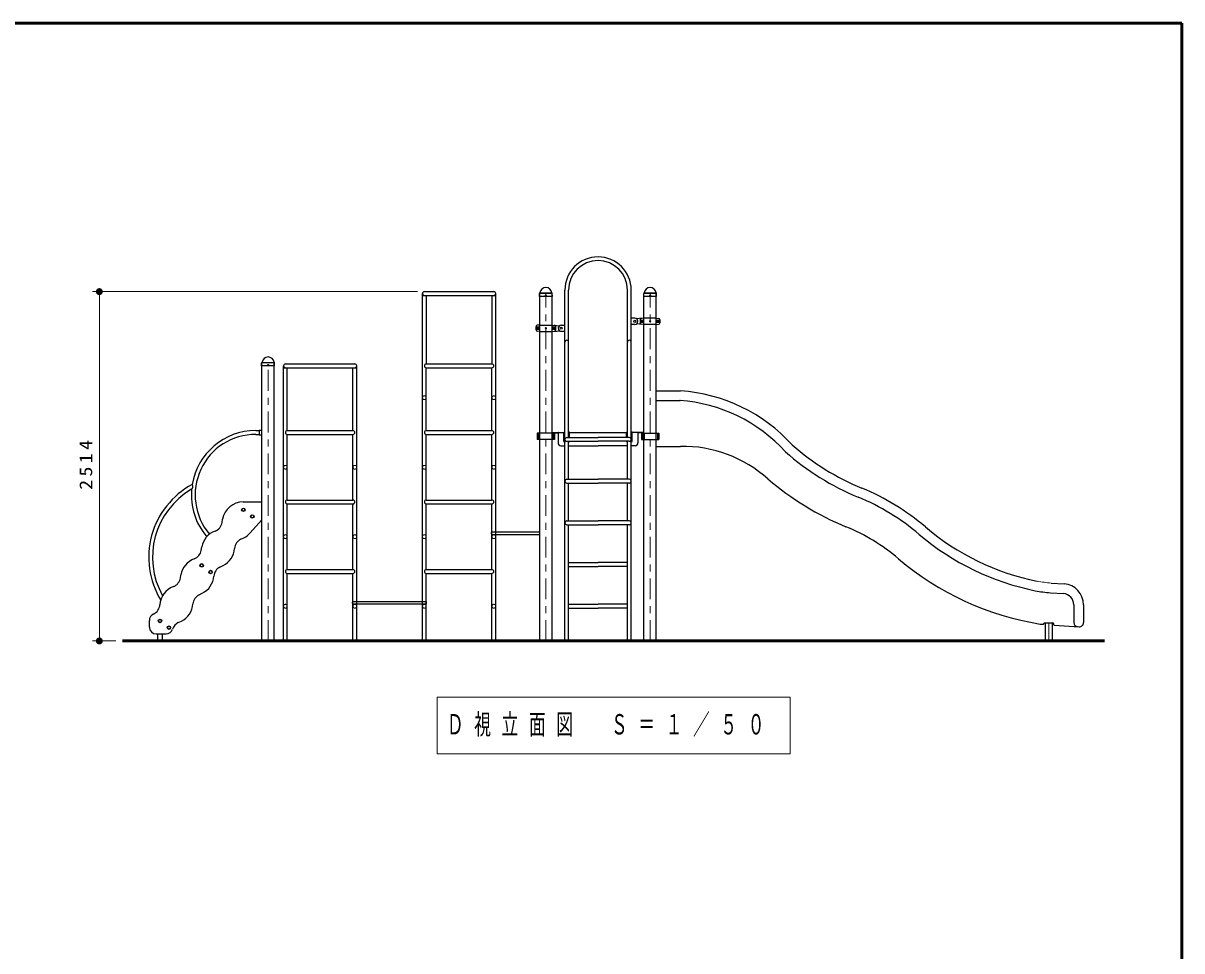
# Model space of a CAD drawing. Units: millimetres on the paper, scale 1:50. Extents: x -385 to 0, y -594 to 267.
# Drawn here: x -166.8 to 0, y -163.5 to -30 of the extents above; entities that cross this region are included whole.
import ezdxf

# ---------------------------------------------------------------- set-up
doc = ezdxf.new("R2010")
doc.units = ezdxf.units.MM
doc.linetypes.add('USER1', pattern=[4.5, 2.5, -2])
doc.linetypes.add('USER2', pattern=[6, 3, -1, 1, -1])
doc.layers.add('LY_1', color=7, linetype='Continuous', lineweight=25)
doc.styles.add('ＭＳ ゴシック', font='')
doc.styles.get('ＭＳ ゴシック').set_extended_font_data('MS Gothic')

# ---------------------------------------------------------------- blocks, each defined once
blk = doc.blocks.new('filled_dot')
at = {"color": 0, "linetype": 'Continuous', "lineweight": -2, "const_width": 1.25}
blk.add_lwpolyline([(-0.625, 0, 1), (0.625, 0, 1)], format="xyb", close=True, dxfattribs=at)

msp = doc.modelspace()

# ---------------------------------------------------------------- linework, layer by layer
at = {"layer": 'LY_1', "lineweight": 50}
for p, q in [((0, -30), (-385, -30)), ((0, -297), (0, -30)), ((-152.47, -118.905), (-11.113, -118.905))]:
    msp.add_line(p, q, dxfattribs=at)
at = {"layer": 'LY_1', "lineweight": 13}
for p, q in [((-110.039, -68.633), (-156.825, -68.633)), ((-155.825, -118.905), (-155.825, -68.633)), ((-90.646, -68.895), (-92.433, -68.895)), ((-90.682, -68.825), (-92.394, -68.825)), ((-75.646, -68.895), (-77.433, -68.895)), ((-75.682, -68.825), (-77.394, -68.825)), ((-77.505, -72.72), (-77.874, -72.72)), ((-77.874, -73.09), (-77.874, -72.72)), ((-77.505, -73.09), (-77.874, -73.09)), ((-75.574, -72.72), (-75.205, -72.72)), ((-75.574, -73.09), (-75.205, -73.09)), ((-75.205, -73.09), (-75.205, -72.72)), ((-92.505, -73.72), (-92.874, -73.72)), ((-92.874, -74.09), (-92.874, -73.72)), ((-92.505, -74.09), (-92.874, -74.09)), ((-90.574, -73.72), (-90.205, -73.72)), ((-90.574, -74.09), (-90.205, -74.09)), ((-90.205, -74.09), (-90.205, -73.72)), ((-130.646, -78.895), (-132.433, -78.895)), ((-130.682, -78.825), (-132.394, -78.825)), ((-153.47, -118.905), (-156.825, -118.905)), ((-107.191, -127.002), (-107.191, -135.135)), ((-56.391, -127.002), (-107.191, -127.002)), ((-56.391, -135.135), (-56.391, -127.002)), ((-107.191, -135.135), (-56.391, -135.135))]:
    msp.add_line(p, q, dxfattribs=at)
at = {"layer": 'LY_1'}
for p, q in [((-109.311, -118.905), (-109.311, -68.905)), ((-109.311, -69.177), (-98.767, -69.177)), ((-109.039, -68.633), (-99.039, -68.633)), ((-108.767, -69.177), (-108.767, -79.033)), ((-99.311, -69.177), (-99.311, -79.033)), ((-98.767, -118.905), (-98.767, -68.905)), ((-92.468, -69.315), (-92.46, -68.918)), ((-92.468, -69.315), (-92.459, -69.325)), ((-90.62, -69.325), (-92.459, -69.325)), ((-92.436, -68.861), (-92.414, -68.839)), ((-92.43, -118.905), (-92.43, -68.905)), ((-90.643, -68.861), (-90.665, -68.839)), ((-90.648, -118.905), (-90.648, -68.905)), ((-90.62, -69.325), (-90.61, -69.315)), ((-90.61, -69.315), (-90.619, -68.918)), ((-88.811, -118.905), (-88.811, -68.405)), ((-88.267, -89.633), (-88.267, -68.404)), ((-79.811, -89.633), (-79.811, -68.404)), ((-79.267, -118.905), (-79.267, -68.405)), ((-77.468, -69.315), (-77.46, -68.918)), ((-77.468, -69.315), (-77.459, -69.325)), ((-75.62, -69.325), (-77.459, -69.325)), ((-77.436, -68.861), (-77.414, -68.839)), ((-77.43, -118.905), (-77.43, -68.905)), ((-75.643, -68.861), (-75.665, -68.839)), ((-75.648, -118.905), (-75.648, -68.905)), ((-75.62, -69.325), (-75.61, -69.315)), ((-75.61, -69.315), (-75.619, -68.918)), ((-78.739, -73.345), (-79.268, -73.345)), ((-78.739, -72.465), (-79.267, -72.465)), ((-78.089, -72.51), (-78.494, -72.54)), ((-78.089, -73.3), (-78.494, -73.27)), ((-77.459, -72.455), (-78.089, -72.51)), ((-77.459, -73.355), (-78.089, -73.3)), ((-75.619, -72.455), (-77.46, -72.455)), ((-75.619, -73.355), (-77.46, -73.355)), ((-75.619, -72.455), (-75.304, -72.483)), ((-75.619, -73.355), (-75.304, -73.328)), ((-92.459, -73.455), (-92.775, -73.483)), ((-92.459, -74.355), (-92.775, -74.328)), ((-92.459, -73.455), (-90.619, -73.455)), ((-92.459, -74.355), (-90.619, -74.355)), ((-90.619, -73.455), (-89.989, -73.51)), ((-90.619, -74.355), (-89.989, -74.3)), ((-89.989, -73.51), (-89.585, -73.54)), ((-89.989, -74.3), (-89.585, -74.27)), ((-89.339, -73.465), (-88.811, -73.465)), ((-89.339, -74.345), (-88.811, -74.345)), ((-132.468, -79.315), (-132.46, -78.918)), ((-132.468, -79.315), (-132.459, -79.325)), ((-130.62, -79.325), (-132.459, -79.325)), ((-132.436, -78.861), (-132.414, -78.839)), ((-132.43, -118.905), (-132.43, -78.895)), ((-130.643, -78.861), (-130.665, -78.839)), ((-130.648, -118.905), (-130.648, -78.895)), ((-130.62, -79.325), (-130.61, -79.315)), ((-130.61, -79.315), (-130.619, -78.918)), ((-129.311, -118.905), (-129.311, -79.305)), ((-129.311, -79.577), (-118.767, -79.577)), ((-129.039, -79.033), (-119.039, -79.033)), ((-128.767, -88.633), (-128.767, -79.577)), ((-119.311, -88.633), (-119.311, -79.577)), ((-118.767, -118.905), (-118.767, -79.305)), ((-108.767, -79.033), (-99.311, -79.033)), ((-108.767, -88.633), (-108.767, -79.577)), ((-108.767, -79.577), (-99.311, -79.577)), ((-99.311, -88.633), (-99.311, -79.577)), ((-75.648, -82.905), (-72.159, -82.905)), ((-75.648, -84.305), (-72.238, -84.305)), ((-133.305, -88.633), (-132.811, -88.633)), ((-133.305, -89.177), (-132.811, -89.177)), ((-132.811, -88.585), (-132.43, -88.585)), ((-132.811, -88.585), (-132.811, -89.225)), ((-132.811, -89.225), (-132.43, -89.225)), ((-128.767, -88.633), (-119.311, -88.633)), ((-128.767, -98.633), (-128.767, -89.177)), ((-128.767, -89.177), (-119.311, -89.177)), ((-119.311, -98.633), (-119.311, -89.177)), ((-108.767, -88.633), (-99.311, -88.633)), ((-108.767, -89.177), (-99.311, -89.177)), ((-108.767, -98.633), (-108.767, -89.177)), ((-99.311, -98.633), (-99.311, -89.177)), ((-90.303, -89.025), (-92.776, -89.025)), ((-92.776, -89.025), (-92.776, -89.925)), ((-90.303, -89.925), (-92.776, -89.925)), ((-92.609, -89.025), (-92.609, -89.925)), ((-90.705, -89.025), (-90.705, -89.925)), ((-90.648, -88.905), (-89.789, -88.905)), ((-90.648, -88.951), (-89.789, -88.951)), ((-90.518, -89.025), (-90.518, -89.925)), ((-90.459, -89.025), (-90.459, -89.925)), ((-90.303, -89.025), (-90.303, -89.925)), ((-89.789, -88.965), (-89.789, -90.405)), ((-89.729, -88.905), (-88.939, -88.905)), ((-88.939, -88.841), (-88.811, -88.841)), ((-88.939, -90.205), (-88.939, -88.841)), ((-88.539, -89.633), (-84.039, -89.633)), ((-88.139, -88.841), (-88.267, -88.841)), ((-88.139, -89.633), (-88.139, -88.841)), ((-88.139, -88.905), (-79.939, -88.905)), ((-79.539, -89.633), (-84.039, -89.633)), ((-79.939, -88.841), (-79.811, -88.841)), ((-79.939, -89.633), (-79.939, -88.841)), ((-79.139, -88.841), (-79.267, -88.841)), ((-79.139, -90.205), (-79.139, -88.841)), ((-78.349, -88.905), (-79.139, -88.905)), ((-77.43, -88.905), (-78.289, -88.905)), ((-77.43, -88.951), (-78.289, -88.951)), ((-78.289, -88.965), (-78.289, -90.405)), ((-77.776, -89.025), (-75.303, -89.025)), ((-77.776, -89.025), (-77.776, -89.925)), ((-77.776, -89.925), (-75.303, -89.925)), ((-77.62, -89.025), (-77.62, -89.925)), ((-77.561, -89.025), (-77.561, -89.925)), ((-77.374, -89.025), (-77.374, -89.925)), ((-75.469, -89.025), (-75.469, -89.925)), ((-75.303, -89.025), (-75.303, -89.925)), ((-89.389, -90.805), (-88.811, -90.805)), ((-88.539, -90.177), (-84.039, -90.177)), ((-88.267, -95.633), (-88.267, -90.177)), ((-88.267, -90.805), (-84.039, -90.805)), ((-88.139, -90.205), (-88.139, -90.177)), ((-79.539, -90.177), (-84.039, -90.177)), ((-79.811, -90.805), (-84.039, -90.805)), ((-79.939, -90.205), (-79.939, -90.177)), ((-79.811, -95.633), (-79.811, -90.177)), ((-78.689, -90.805), (-79.267, -90.805)), ((-75.648, -90.905), (-72.159, -90.905)), ((-88.539, -95.633), (-84.039, -95.633)), ((-88.539, -96.177), (-84.039, -96.177)), ((-88.267, -101.633), (-88.267, -96.177)), ((-79.539, -95.633), (-84.039, -95.633)), ((-79.539, -96.177), (-84.039, -96.177)), ((-79.811, -101.633), (-79.811, -96.177)), ((-135.119, -98.905), (-132.43, -98.905)), ((-128.767, -98.633), (-119.311, -98.633)), ((-128.767, -108.633), (-128.767, -99.177)), ((-128.767, -99.177), (-119.311, -99.177)), ((-119.311, -108.633), (-119.311, -99.177)), ((-108.767, -98.633), (-99.311, -98.633)), ((-108.767, -99.177), (-99.311, -99.177)), ((-108.767, -108.633), (-108.767, -99.177)), ((-99.311, -108.633), (-99.311, -99.177)), ((-138.158, -101.867), (-138.072, -101.375)), ((-132.43, -101.479), (-134.096, -103.349)), ((-88.539, -101.633), (-84.039, -101.633)), ((-79.539, -101.633), (-84.039, -101.633)), ((-99.367, -103.487), (-99.367, -103.307)), ((-99.267, -103.207), (-92.43, -103.207)), ((-88.539, -102.177), (-84.039, -102.177)), ((-88.267, -118.905), (-88.267, -102.177)), ((-79.539, -102.177), (-84.039, -102.177)), ((-79.811, -118.905), (-79.811, -102.177)), ((-135.457, -104.266), (-135.009, -104.045)), ((-99.267, -103.587), (-92.43, -103.587)), ((-141.158, -105.867), (-141.072, -105.375)), ((-138.457, -108.266), (-138.009, -108.045)), ((-88.267, -107.633), (-84.039, -107.633)), ((-88.267, -108.177), (-84.039, -108.177)), ((-79.811, -107.633), (-84.039, -107.633)), ((-79.811, -108.177), (-84.039, -108.177)), ((-144.158, -109.867), (-144.072, -109.375)), ((-128.767, -108.633), (-119.311, -108.633)), ((-128.767, -109.177), (-119.311, -109.177)), ((-128.767, -118.905), (-128.767, -109.177)), ((-119.311, -118.905), (-119.311, -109.177)), ((-108.767, -108.633), (-99.311, -108.633)), ((-108.767, -109.177), (-99.311, -109.177)), ((-108.767, -118.905), (-108.767, -109.177)), ((-99.311, -118.905), (-99.311, -109.177)), ((-18.818, -110.568), (-16.95, -110.699)), ((-141.457, -112.266), (-141.009, -112.045)), ((-119.367, -113.487), (-119.367, -113.307)), ((-119.267, -113.207), (-108.811, -113.207)), ((-108.711, -113.487), (-108.711, -113.307)), ((-18.916, -111.965), (-17.048, -112.095)), ((-119.267, -113.587), (-108.811, -113.587)), ((-88.267, -113.633), (-84.039, -113.633)), ((-88.267, -114.177), (-84.039, -114.177)), ((-79.811, -113.633), (-84.039, -113.633)), ((-79.811, -114.177), (-84.039, -114.177)), ((-15.559, -113.691), (-15.559, -116.251)), ((-14.159, -113.691), (-14.159, -116.265)), ((-148.624, -116.905), (-148.624, -115.94)), ((-144.457, -116.266), (-144.009, -116.045)), ((-20.375, -116.474), (-19.966, -116.503)), ((-19.759, -116.304), (-18.559, -116.304)), ((-19.659, -116.304), (-19.659, -118.905)), ((-18.659, -116.304), (-18.659, -118.905)), ((-18.459, -116.404), (-18.459, -116.515)), ((-18.366, -116.614), (-14.801, -116.864)), ((-147.624, -117.905), (-146.225, -117.905)), ((-147.389, -118.905), (-147.389, -117.905)), ((-146.709, -118.905), (-146.709, -117.905))]:
    msp.add_line(p, q, dxfattribs=at)
at = {"layer": 'LY_1', "linetype": 'USER2', "lineweight": 13}
for p, q in [((-91.539, -118.905), (-91.539, -68.895)), ((-76.539, -118.905), (-76.539, -68.905)), ((-131.539, -118.905), (-131.539, -78.895)), ((-19.159, -116.304), (-19.159, -118.905))]:
    msp.add_line(p, q, dxfattribs=at)
at = {"layer": 'LY_1'}
for centre, radius in [((-91.539, -69.165), 0.06), ((-76.539, -69.165), 0.06), ((-78.739, -72.905), 0.15), ((-89.339, -73.905), 0.15), ((-131.539, -79.165), 0.06), ((-135.089, -100.025), 0.25), ((-133.809, -100.985), 0.25), ((-141.089, -108.025), 0.25), ((-139.809, -108.985), 0.25), ((-147.089, -116.025), 0.25), ((-145.809, -116.985), 0.25)]:
    msp.add_circle(centre, radius, dxfattribs=at)
at = {"layer": 'LY_1', "lineweight": 13}
for centre, radius in [((-77.689, -72.905), 0.185), ((-77.689, -72.905), 0.1), ((-76.539, -72.905), 0.1), ((-75.389, -72.905), 0.185), ((-75.389, -72.905), 0.1), ((-92.689, -73.905), 0.185), ((-92.689, -73.905), 0.1), ((-91.539, -73.905), 0.1), ((-90.389, -73.905), 0.185), ((-90.389, -73.905), 0.1), ((-135.089, -100.025), 0.171), ((-133.809, -100.985), 0.171), ((-141.089, -108.025), 0.171), ((-139.809, -108.985), 0.171), ((-147.089, -116.025), 0.171), ((-145.809, -116.985), 0.171)]:
    msp.add_circle(centre, radius, dxfattribs=at)
at = {"layer": 'LY_1', "linetype": 'USER1', "lineweight": 13}
for centre in [(-109.039, -83.905), (-99.039, -83.905), (-129.039, -93.905), (-119.039, -93.905), (-109.039, -93.905), (-99.039, -93.905), (-129.039, -103.905), (-119.039, -103.905), (-109.039, -103.905), (-99.039, -103.905), (-129.039, -113.905), (-119.039, -113.905), (-109.039, -113.905), (-99.039, -113.905)]:
    msp.add_circle(centre, 0.272, dxfattribs=at)
at = {"layer": 'LY_1'}
for centre, radius, start, end in [((-84.039, -68.405), 4.772, 0, 180), ((-84.039, -68.405), 4.228, 0, 180), ((-91.539, -68.905), 0.864, 90, 173.3676), ((-91.539, -68.905), 0.864, 6.6324, 90), ((-76.539, -68.905), 0.864, 90, 173.3676), ((-76.539, -68.905), 0.864, 6.6324, 90), ((-109.039, -68.905), 0.272, 90, 270), ((-99.039, -68.905), 0.272, 270, 90), ((-92.376, -68.92), 0.084, 135, 178.99605), ((-92.453, -68.799), 0.056, 315, 353.3676), ((-90.626, -68.799), 0.056, 186.6324, 225), ((-90.703, -68.92), 0.084, 1.00395, 45), ((-77.376, -68.92), 0.084, 135, 178.99605), ((-77.453, -68.799), 0.056, 315, 353.3676), ((-75.626, -68.799), 0.056, 186.6324, 225), ((-75.703, -68.92), 0.084, 1.00395, 45), ((-78.739, -72.905), 0.44, 270, 90), ((-76.989, -72.905), 1, 163.80375, 196.19625), ((-77.758, -72.682), 0.2, 95, 163.80375), ((-77.758, -73.128), 0.2, 196.19625, 265), ((-75.321, -72.682), 0.2, 16.19625, 85), ((-75.321, -73.128), 0.2, 275, 343.80375), ((-76.089, -72.905), 1, 343.80375, 16.19625), ((-91.989, -73.905), 1, 163.80375, 196.19625), ((-92.758, -73.682), 0.2, 95, 163.80375), ((-92.758, -74.128), 0.2, 196.19625, 265), ((-90.321, -73.682), 0.2, 16.19625, 85), ((-90.321, -74.128), 0.2, 275, 343.80375), ((-91.089, -73.905), 1, 343.80375, 16.19625), ((-89.339, -73.905), 0.44, 90, 270), ((-88.539, -75.905), 0.272, 0, 180), ((-79.539, -75.905), 0.272, 0, 180), ((-131.539, -78.905), 0.864, 90, 173.3676), ((-131.539, -78.905), 0.864, 6.6324, 90), ((-132.376, -78.92), 0.084, 135, 178.99605), ((-132.453, -78.799), 0.056, 315, 353.3676), ((-130.626, -78.799), 0.056, 186.6324, 225), ((-130.703, -78.92), 0.084, 1.00395, 45), ((-129.039, -79.305), 0.272, 90, 270), ((-119.039, -79.305), 0.272, 270, 90), ((-108.767, -79.305), 0.272, 90, 270), ((-99.311, -79.305), 0.272, 270, 90), ((-73.824, -106.847), 24, 42.34811, 86.02278), ((-72.272, -84.905), 0.6, 83.42334, 90), ((-73.824, -106.847), 22.6, 42.15934, 86.02278), ((-133.305, -97.905), 9.272, 90, 170.64974), ((-133.305, -97.905), 8.728, 90, 220.1937), ((-128.767, -88.905), 0.272, 90, 270), ((-119.311, -88.905), 0.272, 270, 90), ((-108.767, -88.905), 0.272, 90, 270), ((-99.311, -88.905), 0.272, 270, 90), ((-89.729, -88.965), 0.06, 90, 180), ((-88.539, -90.015), 0.38, 135.70796, 224.29204), ((-88.539, -89.905), 0.272, 90, 270), ((-79.539, -89.905), 0.272, 270, 90), ((-79.539, -90.015), 0.38, 315.70796, 44.29204), ((-78.349, -88.965), 0.06, 0, 90), ((-89.389, -90.405), 0.4, 180, 270), ((-88.539, -89.905), 0.5, 216.8699, 237.04363), ((-88.539, -89.905), 0.5, 302.95637, 323.1301), ((-79.539, -89.905), 0.5, 216.8699, 237.04363), ((-79.539, -89.905), 0.5, 302.95637, 323.1301), ((-78.689, -90.405), 0.4, 270, 0), ((-71.814, -109.202), 18.3, 48.03465, 91.08034), ((-32.473, -63.905), 37.1, 228.46958, 247.62885), ((-32.473, -63.905), 35.7, 228.59038, 247.62885), ((-136.844, -106.862), 11.872, 118.20022, 211.29269), ((-142.794, -96.696), 0.452, 304.24238, 41.23672), ((-88.539, -95.905), 0.272, 90, 270), ((-79.539, -95.905), 0.272, 270, 90), ((-32.473, -63.905), 41.7, 229.45953, 247.62885), ((-136.844, -106.862), 11.328, 120.18487, 209.3103), ((-133.305, -97.905), 9.272, 174.82936, 220.38267), ((-59.115, -128.637), 32.9, 49.63904, 67.62885), ((-59.115, -128.637), 34.3, 49.63904, 67.62885), ((-135.119, -101.905), 3, 90, 170), ((-128.767, -98.905), 0.272, 90, 270), ((-119.311, -98.905), 0.272, 270, 90), ((-108.767, -98.905), 0.272, 90, 270), ((-99.311, -98.905), 0.272, 270, 90), ((-88.539, -101.905), 0.272, 90, 270), ((-79.539, -101.905), 0.272, 270, 90), ((-138.117, -105.896), 3, 110.57944, 170), ((-139.734, -101.589), 1.6, 290.57944, 350), ((-136.336, -101.354), 3, 296.2602, 318.31733), ((-99.267, -103.307), 0.1, 90, 180), ((-59.115, -128.637), 28.3, 49.63904, 67.62885), ((-13.783, -75.298), 35.7, 229.63904, 258.64013), ((-134.749, -105.701), 1.6, 116.2602, 175.68077), ((-99.267, -103.487), 0.1, 180, 270), ((-13.783, -75.298), 37.1, 229.63904, 258.64013), ((-142.734, -105.589), 1.6, 290.57944, 350), ((-139.336, -105.354), 3, 296.2602, 355.68077), ((-141.117, -109.896), 3, 110.57944, 170), ((-137.749, -109.701), 1.6, 116.2602, 175.68077), ((-13.783, -75.298), 41.7, 229.63904, 260.90479), ((-145.734, -109.589), 1.6, 290.57944, 350), ((-142.336, -109.354), 3, 296.2602, 355.68077), ((-128.767, -108.905), 0.272, 90, 270), ((-119.311, -108.905), 0.272, 270, 90), ((-108.767, -108.905), 0.272, 90, 270), ((-99.311, -108.905), 0.272, 270, 90), ((-144.117, -113.896), 3, 110.57944, 176.01746), ((-17.723, -94.906), 17.1, 258.64013, 266), ((-17.159, -113.691), 3, 0, 86), ((-140.749, -113.701), 1.6, 116.2602, 175.68077), ((-119.267, -113.307), 0.1, 90, 180), ((-108.811, -113.307), 0.1, 0, 90), ((-17.159, -113.691), 1.6, 0, 86), ((-147.624, -115.94), 1, 114.58333, 180), ((-148.706, -113.576), 1.6, 294.58333, 356.01746), ((-145.336, -113.354), 3, 296.2602, 355.68077), ((-119.267, -113.487), 0.1, 180, 270), ((-108.811, -113.487), 0.1, 270, 0), ((-143.749, -117.701), 1.6, 116.2602, 162.18188), ((-19.959, -116.403), 0.1, 266, 0), ((-19.759, -116.404), 0.1, 90, 180), ((-18.559, -116.404), 0.1, 0, 90), ((-18.359, -116.515), 0.1, 180, 266), ((-14.959, -116.251), 0.6, 180, 266), ((-14.759, -116.265), 0.6, 266, 0), ((-147.624, -116.905), 1, 180, 270), ((-146.225, -116.905), 1, 270, 342.18188)]:
    msp.add_arc(centre, radius, start, end, dxfattribs=at)
at = {"layer": 'LY_1', "lineweight": 13}
for centre, radius, start, end in [((-80.065, -72.905), 2.567, 355.87048, 4.12952), ((-73.014, -72.905), 2.567, 175.87048, 184.12952), ((-95.065, -73.905), 2.567, 355.87048, 4.12952), ((-88.014, -73.905), 2.567, 175.87048, 184.12952), ((-17.723, -94.906), 15.7, 258.64013, 266)]:
    msp.add_arc(centre, radius, start, end, dxfattribs=at)

# ---------------------------------------------------------------- block references
at = {"layer": 'LY_1', "lineweight": 13, "xscale": 0.4, "yscale": 0.4}
for p, rotation in [((-155.825, -68.633), 270), ((-155.825, -118.905), 90)]:
    msp.add_blockref('filled_dot', p, dxfattribs=dict(at, rotation=rotation))

# ---------------------------------------------------------------- texts
at = {"layer": 'LY_1', "insert": (-156.825, -93.341), "char_height": 1.833, "attachment_point": 8, "rotation": 90, "style": 'ＭＳ ゴシック'}
msp.add_mtext('\\T1.33;\\W1.15;2514', dxfattribs=at)
at = {"layer": 'LY_1', "insert": (-105.791, -131.068), "char_height": 2.933, "attachment_point": 4, "style": 'ＭＳ ゴシック'}
msp.add_mtext('\\T1.64;\\W0.6;Ｄ視立面図\u3000Ｓ＝１／５０', dxfattribs=at)

doc.saveas('drawing.dxf')
